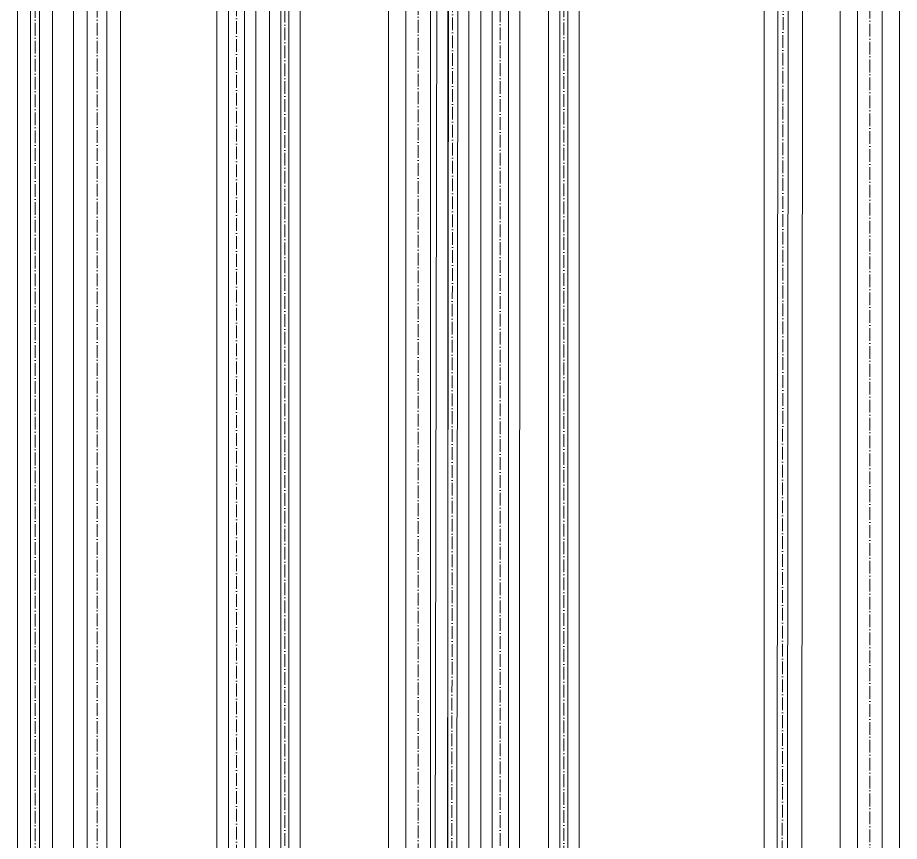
# Model space of a CAD drawing. Header units: millimetres. Extents: x -88595 to 880822, y -1054509 to -148035.
# Drawn here: x 540267 to 540962, y -244186 to -243537 of the extents above; entities that cross this region are included whole.
import ezdxf

# ---------------------------------------------------------------- set-up
doc = ezdxf.new("R2010")
doc.units = ezdxf.units.MM
for name, pattern in [('$10$ADSK_Осевая', [14, 10, -2, 0, -2]), ('$11$ADSK_Осевая', [14, 10, -2, 0, -2]), ('$8$ADSK_Осевая', [14, 10, -2, 0, -2])]:
    doc.linetypes.add(name, pattern=pattern)
for name, color, linetype, lineweight in [('Изоляция', 7, 'Continuous', 18), ('Трубопровод', 7, 'Continuous', 18), ('Трубопроводы', 7, 'Continuous', 18)]:
    doc.layers.add(name, color=color, linetype=linetype, lineweight=lineweight)

msp = doc.modelspace()

# ---------------------------------------------------------------- linework, layer by layer
at = {"layer": 'Изоляция', "color": 134, "true_color": 0x00a6a6}
for p, q in [((540915.11, -242752.28), (540915.11, -245533.15)), ((540928.76, -242752.28), (540928.76, -245533.15)), ((540948.02, -242752.28), (540948.02, -245533.15)), ((540961.68, -242752.28), (540961.68, -245533.15)), ((540424.27, -246524.95), (540424.27, -242797.67)), ((540433.27, -246524.95), (540433.27, -242797.67)), ((540445.97, -246524.95), (540445.97, -242797.67)), ((540454.97, -246524.95), (540454.97, -242797.67)), ((540559.47, -242995.17), (540559.47, -246165.77)), ((540606.04, -242995.17), (540606.04, -246165.77)), ((540573.12, -243016.37), (540573.12, -246165.77)), ((540592.39, -243016.37), (540592.39, -246165.77)), ((540311.37, -243033.49), (540311.37, -245861.66)), ((540348.42, -245861.66), (540348.42, -243033.49)), ((540632.1, -245430.06), (540632.1, -243109.49)), ((540641.1, -245430.06), (540641.1, -243109.49)), ((540653.8, -245430.06), (540653.8, -243109.49)), ((540662.28, -245430.06), (540662.8, -243109.49))]:
    msp.add_line(p, q, dxfattribs=at)
at = {"layer": 'Изоляция', "color": 190, "true_color": 0x8000ff}
for p, q in [((540465.61, -246501.73), (540465.6, -242831.8)), ((540474.6, -246501.73), (540474.6, -242831.8)), ((540480.95, -246501.73), (540480.95, -242831.8)), ((540489.95, -246501.73), (540489.95, -242831.8)), ((540854.86, -245619.29), (540855.3, -242899.64)), ((540864.21, -245619.29), (540866.65, -242899.69)), ((540872.22, -245619.29), (540874.65, -242899.69)), ((540883.57, -245619.29), (540886, -242899.69)), ((540267.35, -242963.11), (540267.35, -245931.31)), ((540277.53, -242963.11), (540277.53, -245931.31)), ((540284.7, -242963.11), (540284.7, -245931.31)), ((540294.87, -242963.11), (540294.87, -245931.31)), ((540592.3, -246141.25), (540598.62, -242961.16)), ((540603.65, -246141.25), (540607.15, -242961.16)), ((540611.66, -246141.25), (540614.33, -242961.16)), ((540623, -246141.3), (540622.5, -242961.16)), ((540685.28, -245496.55), (540685.28, -243093.57)), ((540694.28, -245496.55), (540694.28, -243093.57)), ((540700.63, -245496.55), (540700.63, -243093.57)), ((540709.63, -243093.57), (540709.63, -245496.55))]:
    msp.add_line(p, q, dxfattribs=at)
at = {"layer": 'Трубопровод', "color": 134, "true_color": 0x00a6a6}
for p, q in [((540322.23, -243033.49), (540322.23, -245861.66)), ((540337.56, -245861.66), (540337.56, -243033.49))]:
    msp.add_line(p, q, dxfattribs=at)
at = {"layer": 'Трубопровод', "color": 134, "linetype": '$10$ADSK_Осевая', "true_color": 0x00a6a6}
msp.add_line((540329.9, -243033.49), (540329.9, -245861.66), dxfattribs=at)
at = {"layer": 'Трубопроводы', "color": 134, "linetype": '$11$ADSK_Осевая', "true_color": 0x00a6a6}
for p, q in [((540938.39, -242752.28), (540938.39, -245533.15)), ((540582.75, -243031.23), (540582.75, -246165.77)), ((540647.45, -245430.06), (540647.45, -243109.49))]:
    msp.add_line(p, q, dxfattribs=at)
at = {"layer": 'Трубопроводы', "color": 134, "linetype": '$8$ADSK_Осевая', "true_color": 0x00a6a6}
msp.add_line((540439.62, -246524.95), (540439.62, -242797.67), dxfattribs=at)
at = {"layer": 'Трубопроводы', "color": 190, "linetype": '$8$ADSK_Осевая', "true_color": 0x8000ff}
msp.add_line((540477.78, -246501.73), (540477.78, -242831.8), dxfattribs=at)
at = {"layer": 'Трубопроводы', "color": 190, "linetype": '$11$ADSK_Осевая', "true_color": 0x8000ff}
for p, q in [((540868.3, -245619.29), (540870.59, -242899.69)), ((540281.11, -242963.11), (540281.11, -245931.31)), ((540607.65, -246141.25), (540610.33, -242961.16)), ((540697.45, -245496.55), (540697.45, -243093.57))]:
    msp.add_line(p, q, dxfattribs=at)

doc.saveas('drawing.dxf')
